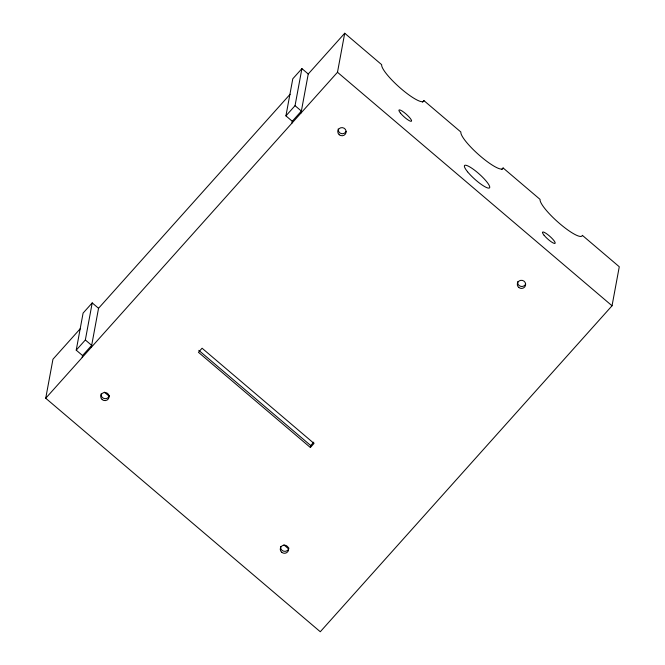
<?xml version="1.0" encoding="UTF-8"?>
<svg xmlns="http://www.w3.org/2000/svg" width="665" height="665" viewBox="0 0 665 665"><rect width="100%" height="100%" fill="white"/><g stroke="black" fill="none" stroke-linecap="round" stroke-linejoin="round"><path stroke-width="1" d="M301.012 113.017L308.244 73.998L344.719 33.25L381.677 64.68A27.93 5.694 41.8 0 0 401.594 89.152A27.93 5.694 41.8 0 0 423.913 100.606L460.878 132.036A27.93 5.694 41.8 0 0 480.787 156.508A27.93 5.694 41.8 0 0 503.114 167.962L540.071 199.4A27.93 5.694 41.8 0 0 559.988 223.864A27.93 5.694 41.8 0 0 582.316 235.319L619.273 266.756L612.041 305.775L320.281 631.75L45.727 398.244L52.959 359.225L80.482 328.468M82.194 357.504L82.56 355.551L76.226 350.164L83.092 313.09L92.211 302.899L98.545 308.294L91.313 347.313M76.226 350.164L85.344 339.973L92.211 302.899M291.902 123.208L292.259 121.254L285.925 115.868L292.791 78.794L301.91 68.611L308.244 73.998M285.925 115.868L295.044 105.677L301.91 68.611M45.727 398.244L337.488 72.269L344.719 33.25M310.372 447.503L314.021 443.422L202.085 348.227L198.436 352.3L310.372 447.503L310.73 445.55L313.772 442.15M98.545 308.294L290.14 94.231M82.56 355.551L91.679 345.359L85.344 339.973M292.259 121.254L301.378 111.072L295.044 105.677M422.549 102.136L423.913 100.606M501.751 169.492L503.114 167.962M337.488 72.269L612.041 305.775M198.802 350.355L310.73 445.55M104.322 392.142L109.077 396.182M283.922 544.893L288.668 548.924M346.083 131.554A4.19 4.073 10.5 0 1 338.211 128.935M109.376 395.401A4.19 4.073 10.5 0 1 104.48 398.593A4.19 4.073 10.5 0 1 101.155 393.788M525.599 284.229A4.19 4.073 10.5 0 1 519.099 285.476L518.376 284.67A4.19 4.073 10.5 0 1 517.727 281.611M288.893 548.076A4.19 4.073 10.5 0 1 283.997 551.26A4.19 4.073 10.5 0 1 280.672 546.464M518.742 287.421L518.01 286.623A4.19 4.073 10.5 0 1 520.803 280.339A4.19 4.073 10.5 0 1 525.5 285.518A4.19 4.073 10.5 0 1 518.742 287.421M467.578 171.803A16.758 3.416 41.8 0 0 489.108 188.087A16.758 3.416 41.8 0 0 474.469 170.107A16.758 3.416 41.8 0 0 467.578 171.803M544.12 235.31A8.379 1.704 41.8 0 0 554.884 243.448A8.379 1.704 41.8 0 0 547.569 234.454A8.379 1.704 41.8 0 0 544.12 235.31M400.513 113.166A8.379 1.704 41.8 0 0 411.269 121.304A8.379 1.704 41.8 0 0 403.954 112.319A8.379 1.704 41.8 0 0 400.513 113.166M339.225 134.746A4.19 4.073 10.5 0 0 346.066 132.501A4.19 4.073 10.5 0 0 340.58 127.83A4.19 4.073 10.5 0 0 339.225 134.746M102.169 399.599A4.19 4.073 10.5 0 0 109.018 397.354A4.19 4.073 10.5 0 0 103.524 392.683A4.19 4.073 10.5 0 0 102.169 399.599M281.686 552.274A4.19 4.073 10.5 0 0 288.535 550.03A4.19 4.073 10.5 0 0 283.041 545.358A4.19 4.073 10.5 0 0 281.686 552.274"/></g></svg>
